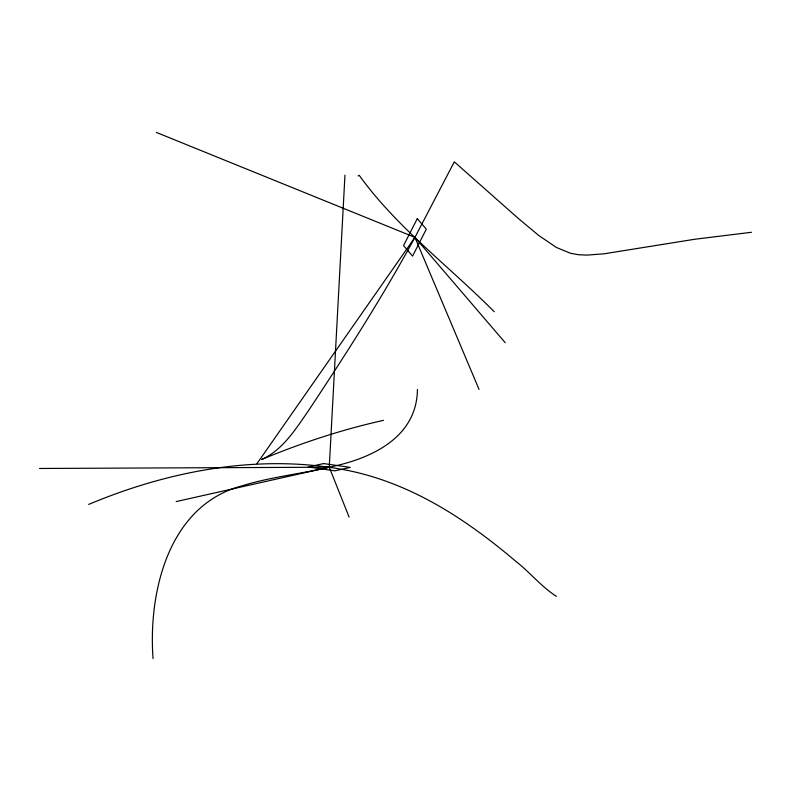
<?xml version="1.0" encoding="UTF-8"?>
<svg xmlns="http://www.w3.org/2000/svg" width="791" height="791" viewBox="0 0 791 791"><rect width="100%" height="100%" fill="white"/><g stroke="black" fill="none" stroke-linecap="round" stroke-linejoin="round"><path stroke-width="1.19" d="M344.955 175.197L329.264 467.204L349.098 517.106M417.43 389.429C416.867 438.085 370.544 458.879 329.264 467.204L176.185 501.573M256.937 463.694L414.929 237.369L454.321 161.839L517.482 217.713L538.513 235.303L556.37 247.445L570.41 253.239L578.3 254.702L586.635 255.117L603.938 253.822L694.775 239.258L751.45 232.277M358.115 175.909L359.213 175.315C396.855 227.63 449.258 266.32 494.256 311.773M88.691 504.421C170.114 470.2 262.048 452.966 349.642 470.823C389.884 479.287 427.526 497.341 461.588 520.073C480.275 532.531 498.093 546.274 515.188 560.829C529.624 571.873 541.123 586.645 556.449 596.374M383.516 420.347C341.781 429.632 301.035 443.079 261.594 459.512C282.427 450.217 295.122 429.909 307.659 411.884C345.42 354.981 382.32 297.426 414.929 237.369L156.361 132.423M39.55 468.47L329.264 467.204C300.442 473.957 270.779 476.963 242.432 485.723C168.582 504.994 148.115 591.836 153.049 658.577M505.212 342.711L414.929 237.369L479.049 389.409M417.282 218.632L403.539 245.576L412.566 256.116L426.309 229.163L417.282 218.632M323.578 463.566L308.272 467.006L334.949 470.833L350.255 467.402L323.578 463.566"/></g></svg>
